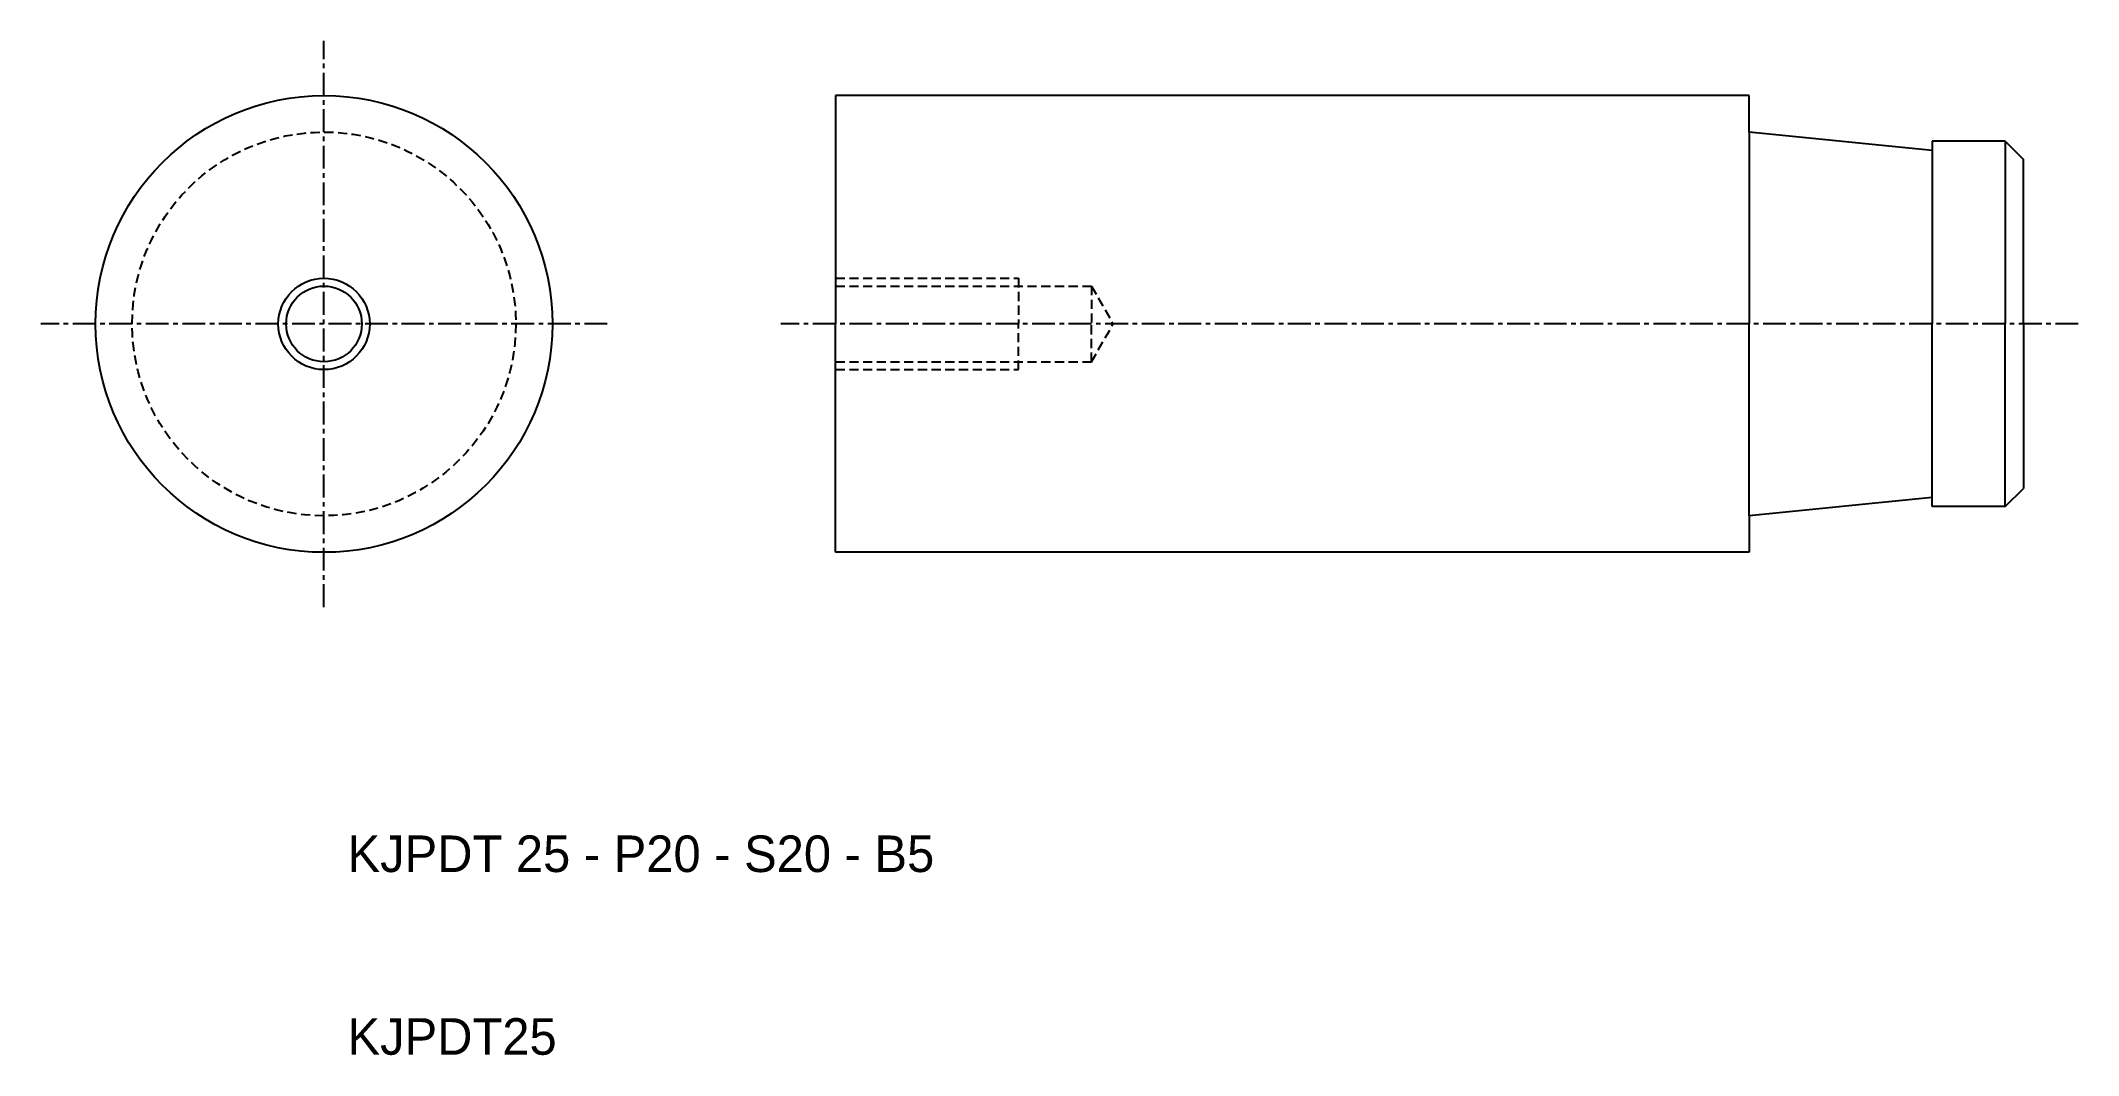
# Model space of a CAD drawing. Extents: x -44 to 68, y 10 to 66.
import ezdxf

# ---------------------------------------------------------------- set-up
doc = ezdxf.new("R2010")
doc.units = 0
doc.linetypes.add('CENTER', pattern=[2, 1.25, -0.25, 0.25, -0.25])
doc.linetypes.add('DASHED', pattern=[0.75, 0.5, -0.25])
doc.layers.get('0').update_dxf_attribs({"linetype": 'CONTINUOUS'})
doc.layers.add('CENTER', color=1, linetype='CENTER')

msp = doc.modelspace()

# ---------------------------------------------------------------- linework, layer by layer
at = {"color": 7, "linetype": 'CONTINUOUS'}
for p, q in [((50, 62.5), (0, 62.5)), ((0, 62.5), (0, 50)), ((50, 60.5), (50, 62.5)), ((50, 60.5), (50, 50)), ((60, 59.5), (50, 60.5)), ((60, 60), (60, 50)), ((64, 60), (60, 60)), ((60, 60), (60, 59.5)), ((64, 60), (64, 50)), ((64, 60), (65, 59)), ((65, 50), (65, 59)), ((0, 37.5), (0, 50)), ((50, 39.5), (50, 50)), ((60, 40), (60, 50)), ((64, 40), (64, 50)), ((65, 50), (65, 41)), ((60, 40.5), (50, 39.5)), ((60, 40), (60, 40.5)), ((64, 40), (65, 41)), ((50, 39.5), (50, 37.5)), ((64, 40), (60, 40)), ((50, 37.5), (0, 37.5))]:
    msp.add_line(p, q, dxfattribs=at)
at = {"color": 3, "linetype": 'DASHED'}
for p, q in [((0, 52.5), (10, 52.5)), ((10, 52.5), (10, 50)), ((0, 52.07), (14, 52.07)), ((14, 52.07), (15.19, 50)), ((14, 52.07), (14, 50)), ((10, 47.5), (10, 50)), ((14, 47.93), (14, 50)), ((14, 47.93), (15.19, 50)), ((0, 47.93), (14, 47.93)), ((0, 47.5), (10, 47.5))]:
    msp.add_line(p, q, dxfattribs=at)
at = {"color": 7, "linetype": 'CONTINUOUS'}
for radius in [12.5, 2.07]:
    msp.add_circle((-28, 50), radius, dxfattribs=at)
at = {"color": 3, "linetype": 'DASHED'}
msp.add_circle((-28, 50), 10.5, dxfattribs=at)
at = {"color": 3, "linetype": 'CONTINUOUS'}
msp.add_circle((-28, 50), 2.5, dxfattribs=at)
at = {"layer": 'CENTER', "color": 1, "linetype": 'CENTER'}
for p, q in [((-28, 34.5), (-28, 65.5)), ((-12.5, 50), (-43.5, 50)), ((68, 50), (-3, 50))]:
    msp.add_line(p, q, dxfattribs=at)

# ---------------------------------------------------------------- texts
at = {"color": 7, "linetype": 'CONTINUOUS'}
for s, p in [('KJPDT 25 - P20 - S20 - B5', (-26.71, 20)), ('KJPDT25', (-26.71, 10))]:
    msp.add_text(s, height=2, dxfattribs=at).set_placement(p)

doc.saveas('drawing.dxf')
